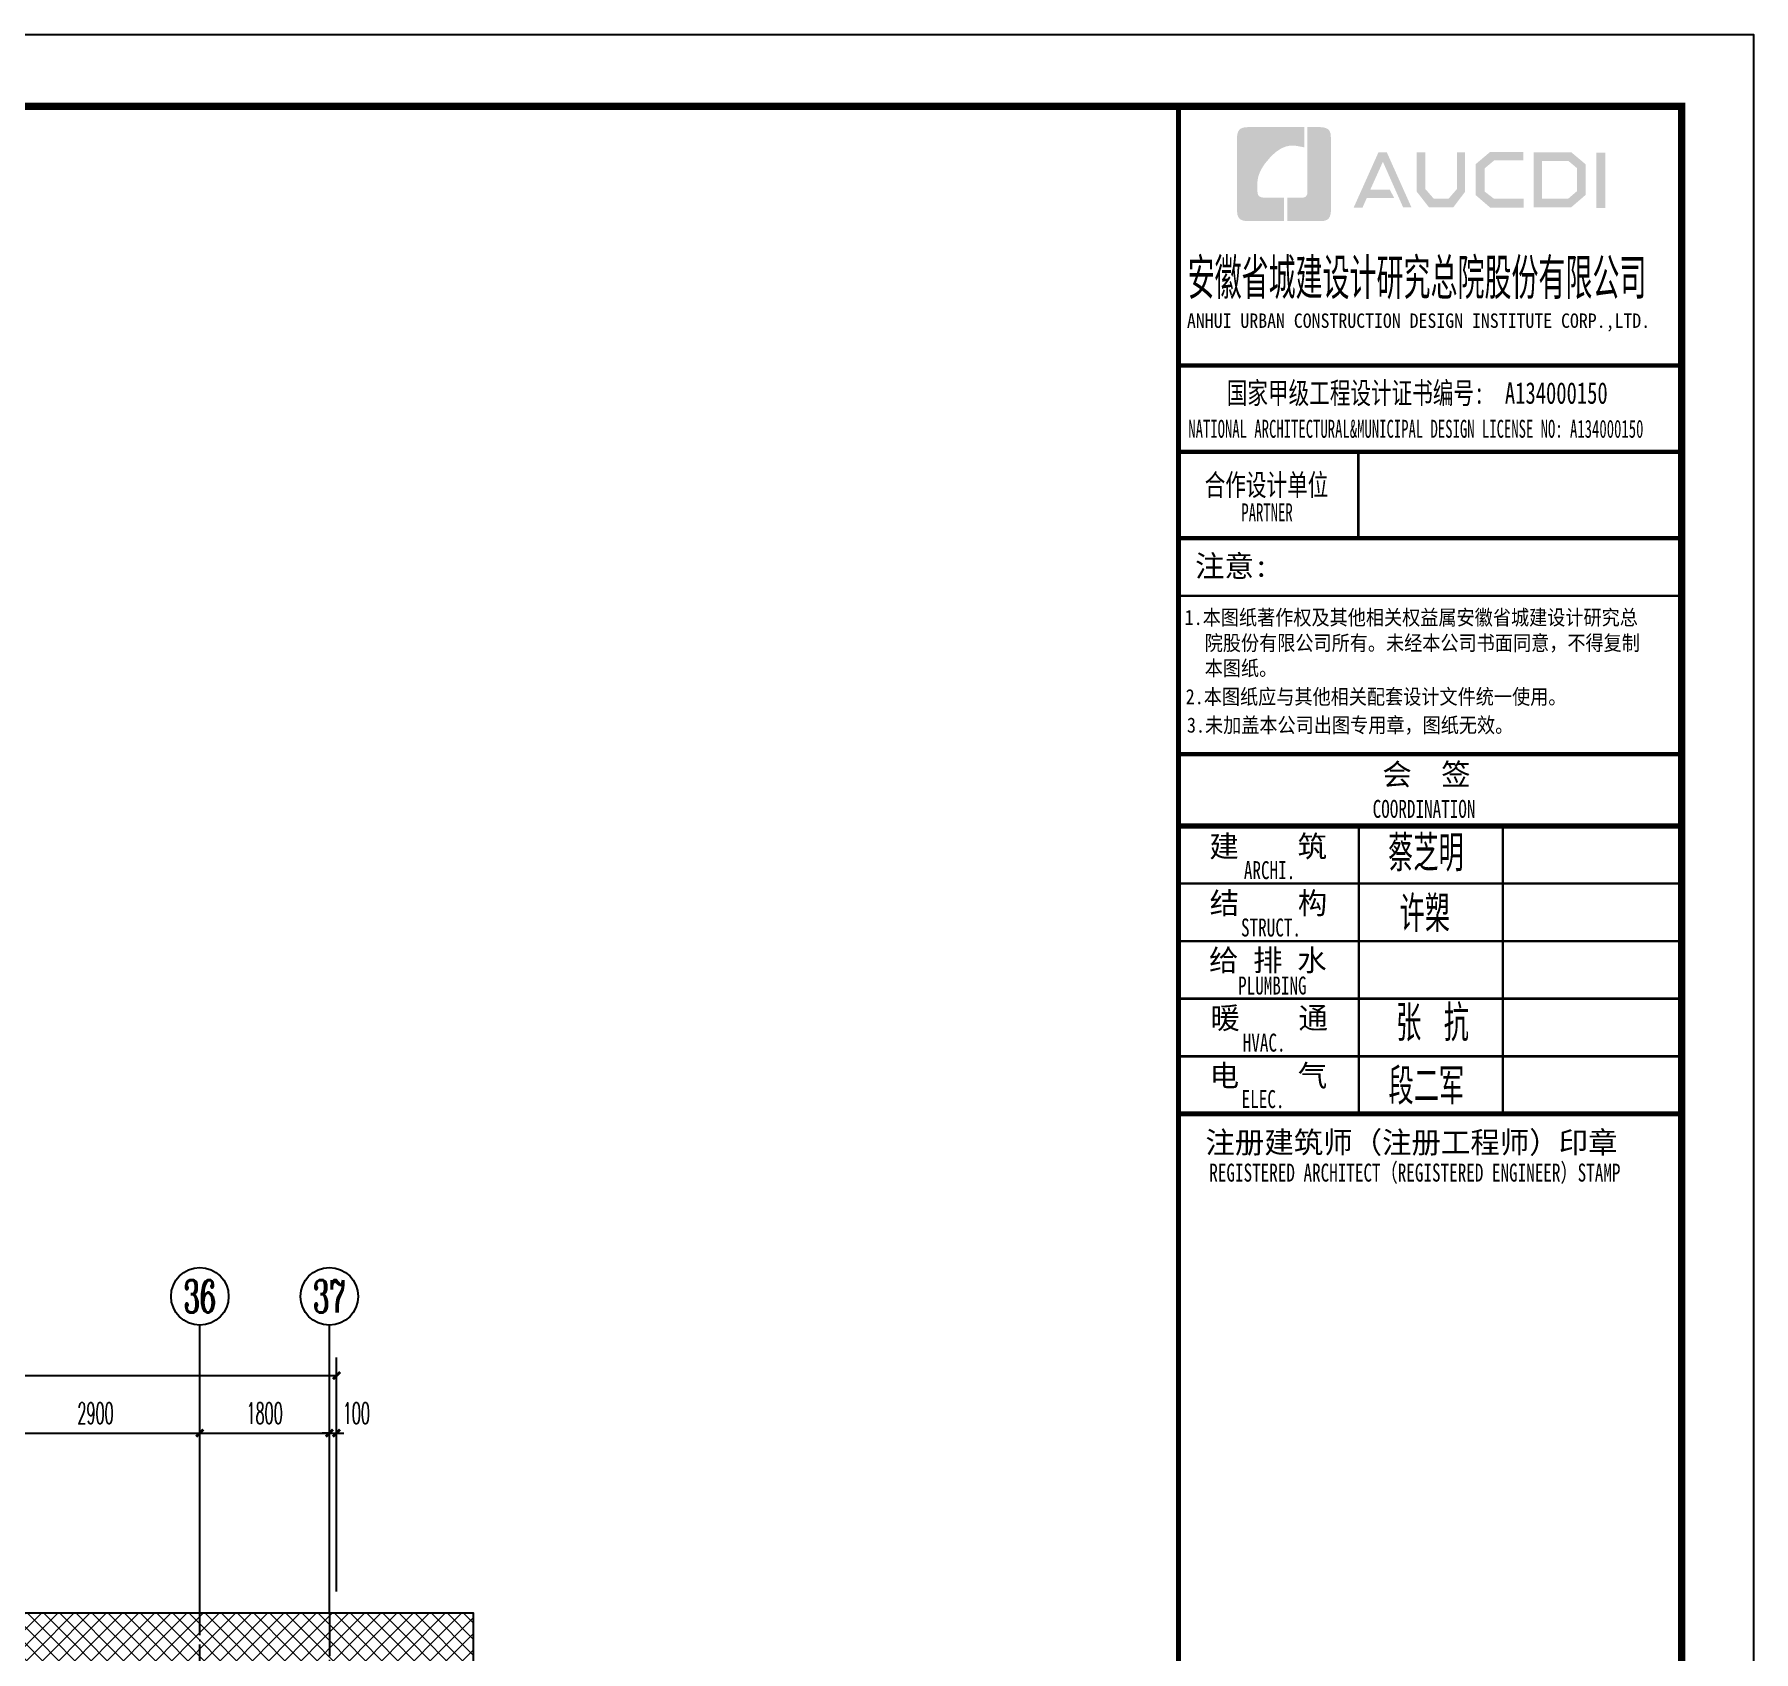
# Model space of a CAD drawing. Extents: x 27938 to 1507990, y 110129 to 923079.
# Drawn here: x 648709 to 672607, y 603087 to 625559 of the extents above; entities that cross this region are included whole.
import ezdxf
from ezdxf.enums import TextEntityAlignment as Align
from ezdxf.xclip import XClip

# ---------------------------------------------------------------- set-up
doc = ezdxf.new("R2010")
doc.units = 0
doc.header["$LTSCALE"] = 1000
doc.header["$MEASUREMENT"] = 0
doc.header["$XCLIPFRAME"] = 0
doc.linetypes.add('DOTE', pattern=[2.4200000000000004, 2, -0.2, 0.02, -0.2])
for name, color, linetype in [('AXIS', 3, 'Continuous'), ('AXIS_TEXT', 7, 'Continuous'), ('DOTE', 1, 'Continuous'), ('图框', 140, 'Continuous'), ('图签文字', 147, 'Continuous')]:
    doc.layers.add(name, color=color, linetype=linetype)
doc.layers.add('yichutu', color=7, linetype='Continuous', true_color=0xffffff, plot=False)
doc.layers.add('填充', color=251, linetype='Continuous', lineweight=5)
doc.styles.add('_TCH_AXIS', font='COMPLEX', dxfattribs={"bigfont": 'GBCBIG'})
doc.styles.add('_TCH_DIM_T3', font='SIMPLEX.shx', dxfattribs={"width": 0.4941176470588236, "bigfont": 'GBCBIG.shx'})
doc.styles.add('COMPLEX', font='COMPLEX')
doc.styles.add('HT', font='simhei.ttf')
doc.styles.add('建筑图签-1', font='simhei.ttf', dxfattribs={"width": 0.7})
doc.styles.add('建筑图签-2', font='TXT.shx', dxfattribs={"width": 0.5, "bigfont": 'HZTXT.shx'})
doc.dimstyles.new('_TCH_ARCH&&100', dxfattribs={"dimtxt": 297.5, "dimasz": 100, "dimexe": 250, "dimexo": 300, "dimgap": 126.25, "dimtad": 1, "dimdec": 0, "dimzin": 0, "dimdsep": 46, "dimtxsty": '_TCH_DIM_T3', "dimblk": 'ARCHTICK', "dimcen": 0.09, "dimclrt": 4, "dimazin": 2, "dimtfac": 1, "dimtdec": 0, "dimtix": 1, "dimtmove": 2, "dimatfit": 3, "dimfxl": 100, "dimtolj": 1, "dimtzin": 0, "dimarcsym": 0})

# ---------------------------------------------------------------- blocks, each defined once
blk = doc.blocks.new('A$C74D73064')
at = {"layer": '填充'}
h = blk.add_hatch(dxfattribs=at)
h.set_pattern_fill('ANSI37', color=196, scale=100, style=0)
h.set_pattern_definition([(45, (-58932.59737397294, 57522.26104246161), (-112.2532015133644, 112.2532015133644), []), (135, (-58932.59737397294, 57522.26104246161), (-112.2532015133644, -112.2532015133644), [])])
h.paths.add_polyline_path([(117713.0347873358, 26673.58880965563), (117713.027807497, 25173.58439648885), (115163.0342666196, 25173.58439648873), (115163.0342666114, 23323.58563984511), (112162.9444614897, 23323.58563984593), (112162.944461487, 21073.60118549096), (113013.0466832343, 21073.56693949201), (113012.9889810322, 17373.59050885006), (117763.0345603736, 17373.52868499467), (117763.0308565806, 16673.58704488305), (120663.0330159289, 16673.58575970726), (120663.0353051919, 18773.65327837307), (120813.0364809121, 18773.51778691052), (120813.0341917342, 20673.72125824005), (120813.0312230967, 20673.83559061296), (120813.0381693014, 26673.58549266867)], flags=16)
h.paths.add_polyline_path([(122063.1425731329, 24973.82839983073), (120813.0362014109, 24973.82984714018), (120813.0391393763, 26673.82799488824), (122063.133088876, 26673.82048592455)])
h.paths.add_polyline_path([(104713.0339338902, 29573.58962593274), (158713.0208014316, 29573.58962593274), (158713.0208014316, 10073.58962710958), (104713.0339338902, 10073.58962710958)])
at = {"color": 3}
blk.add_lwpolyline([(104713.0339338902, 29573.58962593274), (158713.0208014316, 29573.58962593274), (158713.0208014316, 10073.58962710958), (104713.0339338902, 10073.58962710958)], close=True, dxfattribs=at)
blk = doc.blocks.new('HFHFTHFD')
at = {"layer": 'DOTE', "color": 0, "linetype": 'DOTE', "ltscale": 0.3}
for p, q in [((468816.5787029798, 601748.8100391305), (468816.5787029798, 612948.8100463543)), ((470616.5787020952, 612948.8100463543), (470616.5787020951, 593448.8100475312))]:
    blk.add_line(p, q, dxfattribs=at)
blk = doc.blocks.new('院标1')
h = blk.add_hatch(color=150)
h.dxf.hatch_style = 1
h.set_gradient(color1=(33, 113, 253), color2=(33, 113, 253), tint=1, name='INVCURVED')
edge = h.paths.add_edge_path()
edge.add_spline(control_points=[(116372.9006213126, 648379.0025742948), (116378.7378886427, 648379.2628153446), (116381.5158105757, 648378.8361410631), (116390.5818825899, 648378.8361410631), (116390.5818825899, 648378.8361410631), (116390.5818825899, 648378.8361410631), (116616.0293115861, 648378.8361410631), (116616.0293115861, 648378.8361410631), (116616.0293115861, 648378.8361410631), (116616.0293115861, 648378.8361410631), (116616.0293115861, 648053.8555876653), (116616.0293115861, 648053.8555876653), (116616.0293115861, 648053.8555876653), (116616.0293115861, 648053.8555876653), (116108.105350393, 648053.8555876653), (116108.105350393, 648053.8555876653), (116108.105350393, 648053.8555876653), (116027.8361159938, 648053.8555876653), (115962.7123056344, 648111.1721664476), (115962.7123056344, 648199.2728408957), (115962.7123056344, 648199.2728408957), (115962.7123056344, 648199.2728408957), (115962.7123056344, 649214.6850108118), (115962.7123056344, 649214.6850108118), (115962.7123056344, 649214.6850108118), (115962.7123056344, 649295.0722615034), (116018.370604223, 649360.1052900997), (116108.105350393, 649360.1052900997), (116108.105350393, 649360.1052900997), (116108.105350393, 649360.1052900997), (116896.6871824661, 649360.1052900997), (116896.6871824661, 649360.1052900997), (116896.6871824661, 649360.1052900997), (116896.6871824661, 649360.1052900997), (116896.6871824661, 649080.1797254328), (116896.6871824661, 649080.1797254328), (116896.6871824661, 649080.1797254328), (116896.6871824661, 649080.1797254328), (116566.2234106177, 649140.4588157317), (116356.0121874289, 648859.1079773916), (116356.0121874289, 648859.1079773916), (116245.1373948324, 648719.2435419696), (116240.2896487121, 648545.3026589571), (116247.2284014249, 648465.708235659), (116247.2284014249, 648465.708235659), (116254.1792583724, 648386.1017081195), (116247.2284014249, 648465.708235659), (116247.2284014249, 648465.708235659), (116247.2284014249, 648465.708235659), (116247.2284014249, 648465.708235659), (116257.8347373425, 648373.9036652995), (116372.9006213126, 648379.0025742948)], knot_values=[0, 0, 0, 0, 0.07142857142857142, 0.07142857142857142, 0.07142857142857142, 0.1071428571428571, 0.1428571428571428, 0.1428571428571428, 0.1428571428571428, 0.1785714285714285, 0.2142857142857143, 0.2142857142857143, 0.2142857142857143, 0.25, 0.2857142857142857, 0.2857142857142857, 0.2857142857142857, 0.3214285714285714, 0.3571428571428572, 0.3571428571428572, 0.3571428571428572, 0.3928571428571428, 0.4285714285714285, 0.4285714285714285, 0.4285714285714285, 0.4642857142857143, 0.5, 0.5, 0.5, 0.5357142857142857, 0.5714285714285714, 0.5714285714285714, 0.5714285714285714, 0.6071428571428572, 0.6428571428571429, 0.6428571428571429, 0.6428571428571429, 0.6785714285714286, 0.7142857142857143, 0.7142857142857143, 0.7142857142857143, 0.75, 0.7857142857142857, 0.7857142857142857, 0.7857142857142857, 0.8214285714285714, 0.8571428571428571, 0.8571428571428571, 0.8571428571428571, 0.9285714285714286, 1, 1, 1, 1], degree=3, periodic=0)
h = blk.add_hatch(color=150)
h.dxf.hatch_style = 1
h.set_gradient(color1=(33, 113, 253), color2=(33, 113, 253), tint=1, name='INVCURVED')
edge = h.paths.add_edge_path()
edge.add_spline(control_points=[(117268.1328679732, 649214.6850108118), (117268.1328679732, 649214.6850108118), (117268.1328679732, 648199.2728408957), (117268.1328679732, 648199.2728408957), (117268.1328679732, 648199.2728408957), (117268.1328679732, 648114.1649385535), (117212.4715433248, 648053.8555876653), (117122.7277189753, 648053.8555876653), (117122.7277189753, 648053.8555876653), (117122.7277189753, 648053.8555876653), (116662.9574306789, 648053.8555876653), (116662.9574306789, 648053.8555876653), (116662.9574306789, 648053.8555876653), (116662.9574306789, 648053.8555876653), (116662.9574306789, 648378.8361410631), (116662.9574306789, 648378.8361410631), (116662.9574306789, 648378.8361410631), (116662.9574306789, 648378.8361410631), (116865.3281356438, 648378.8361410631), (116865.3281356438, 648378.8361410631), (116865.3281356438, 648378.8361410631), (116907.1906323904, 648378.8361410631), (116941.0734122108, 648412.809702649), (116941.0734122108, 648454.5723394576), (116941.0734122108, 648454.5723394576), (116941.0734122108, 648454.5723394576), (116941.0734122108, 649360.1052900997), (116941.0734122108, 649360.1052900997), (116941.0734122108, 649360.1052900997), (116941.0734122108, 649360.1052900997), (117122.7277189753, 649360.1052900997), (117122.7277189753, 649360.1052900997), (117122.7277189753, 649360.1052900997), (117204.4313052248, 649360.1052900997), (117268.1328679732, 649306.2474964692), (117268.1328679732, 649214.6850108118)], knot_values=[0, 0, 0, 0, 0.1, 0.1, 0.1, 0.15, 0.2, 0.2, 0.2, 0.25, 0.3, 0.3, 0.3, 0.35, 0.4, 0.4, 0.4, 0.45, 0.5, 0.5, 0.5, 0.55, 0.6, 0.6, 0.6, 0.6499999999999999, 0.7, 0.7, 0.7, 0.75, 0.8, 0.8, 0.8, 0.9, 1, 1, 1, 1], degree=3, periodic=0)
blk = doc.blocks.new('TK')
at = {"layer": '图框'}
h = blk.add_hatch(color=256, dxfattribs=at)
h.paths.add_polyline_path([(547288.359084097, 547072.1487010766), (547413.9883711648, 547072.1487010766), (547413.9883711648, 546301.8855146535), (547288.359084097, 546301.8855146535)])
h.paths.add_polyline_path([(546535.6540933487, 546955.5089447119), (546535.6540933487, 546429.5326826565), (546896.211125836, 546429.5326826565), (547020.3963836955, 546536.20795579), (547020.3963836955, 546854.8304248538), (546899.9602259493, 546955.5089444325)], flags=16)
h.paths.add_polyline_path([(546417.5763433345, 547073.5866946571), (546417.5763433345, 546311.4549327113), (546939.9627749466, 546311.4549327113), (547138.4741337106, 546481.976408412), (547138.4741337106, 546910.0241254021), (546942.8132579962, 547073.5866946571)])
h.paths.add_polyline_path([(546274.7069452258, 547077.2615675286), (546274.7069452258, 546961.9590513345), (545867.5924553659, 546961.9590513345), (545734.7882722572, 546851.0098460533), (545734.7882722572, 546531.212330417), (545867.5924553659, 546428.964830789), (546276.8846434376, 546428.964830789), (546276.8846434376, 546307.1384933714), (545813.1632779327, 546307.1384933714), (545610.6948821351, 546481.1775228411), (545610.6948821351, 546909.7488174618), (545808.812307683, 547077.2615675286)])
h.paths.add_polyline_path([(544791.7519824936, 547075.47206431), (544912.3796455509, 547075.47206431), (544912.3796455509, 546564.8220541358), (545026.4299517043, 546433.3255160071), (545236.9761915647, 546433.3255160071), (545351.026497747, 546564.8220541358), (545351.026497747, 547075.47206431), (545465.0723776903, 547075.47206431), (545465.0723776903, 546527.5644967735), (545300.580914668, 546310.5945944723), (544962.8252285945, 546310.5945944723), (544791.7519824936, 546529.75713)])
h.paths.add_polyline_path([(544259.937710956, 547074.1102718685), (544376.9270244755, 547074.1102718685), (544718.8743370355, 546309.8055417121), (544603.2128882662, 546309.8055417121), (544321.7586690106, 546943.9386547015), (544146.6398615104, 546555.6754307293), (544418.2147667867, 546555.6754307293), (544478.7831057163, 546440.48598748), (544097.7921423803, 546440.48598748), (544039.180190868, 546307.7259814304), (543916.0915517726, 546307.7259814304)])
for p, q in [((541479.9502790926, 544113.9865520254), (548479.9502790926, 544113.9865520254)), ((541479.9502790926, 544113.9865520254), (548479.9502790926, 544113.9865520254)), ((541479.9502790926, 542913.9865520254), (548479.9502790926, 542913.9865520254))]:
    blk.add_line(p, q, dxfattribs=at)
blk.add_lwpolyline([(465375.0184975343, 548713.6539831527), (549475.0184975343, 548713.6539831527), (549475.0184975343, 489313.6539831528), (465375.0184975343, 489313.6539831528)], close=True, dxfattribs=at)
blk.add_lwpolyline([(465375.0184975343, 548713.6539831527), (549475.0184975343, 548713.6539831527), (549475.0184975343, 489313.6539831528), (465375.0184975343, 489313.6539831528)], close=True, dxfattribs=at)
at = {"layer": '图框', "const_width": 100}
blk.add_lwpolyline([(548475.0184975343, 490313.6539831528), (548475.0184975343, 547713.6539831527), (467875.0184975343, 547713.6539831527), (467875.0184975343, 490313.6539831528)], close=True, dxfattribs=at)
at = {"layer": '图框'}
for points, const_width in [([(541479.9502790922, 490313.6539831528), (541479.9502790926, 547713.6539831536)], 70), ([(541479.9502790926, 544113.9865520254), (548479.9502790926, 544113.9865520254)], 60), ([(541479.9502790926, 542913.9865520254), (548479.9502790926, 542913.9865520254)], 60), ([(541479.9502790926, 542913.9865520254), (548479.9502790926, 542913.9865520254)], 60), ([(543979.9502790926, 542913.9865520254), (543979.9502790926, 541713.9865520254)], 35), ([(541479.9502790926, 541713.9865520254), (548479.9502790926, 541713.9865520254)], 60), ([(541479.9502790926, 541713.9865520254), (548479.9502790926, 541713.9865520254)], 60), ([(541479.9502790926, 540913.1044032092), (548479.9502790926, 540913.1044032092)], 35), ([(541488.4287629968, 538713.9865520254), (548488.4287629968, 538713.9865520254)], 60), ([(541488.4287629968, 537713.9865520254), (548488.4287629968, 537713.9865520254)], 70), ([(541488.4287629968, 537713.9865520254), (548488.4287629968, 537713.9865520254)], 70), ([(543988.4287629968, 537713.9865520254), (543988.4287629968, 533713.9865520254)], 35), ([(545988.4287629968, 537713.9865520254), (545988.4287629968, 533713.9865520254)], 35), ([(541488.4287629968, 536913.9865520254), (548488.4287629968, 536913.9865520254)], 35), ([(541488.4287629968, 536113.9865520254), (548488.4287629968, 536113.9865520254)], 35), ([(541488.4287629968, 535313.9865520254), (548488.4287629968, 535313.9865520254)], 35), ([(541488.4287629968, 534513.9865520254), (548488.4287629968, 534513.9865520254)], 35), ([(541488.4287629968, 533713.9865520254), (548488.4287629968, 533713.9865520254)], 70)]:
    blk.add_lwpolyline(points, dxfattribs=dict(at, const_width=const_width))
blk.add_blockref('院标1', (426331.1272730317, -101935.4441218718))
for s, height, style, width, p in [('ANHUI URBAN CONSTRUCTION DESIGN INSTITUTE CORP.,LTD.', 200, '建筑图签-1', 0.91, (541598.4139473673, 544635.8509084575)), ('NATIONAL ARCHITECTURAL&MUNICIPAL DESIGN LICENSE NO: A134000150', 250, '建筑图签-1', 0.6, (541616.738674802, 543108.285237943)), ('PARTNER', 250, '建筑图签-1', 0.6, (542354.7297872857, 541947.2861319876)), ('1.本图纸著作权及其他相关权益属安徽省城建设计研究总', 210, 'HT', 0.88, (541565.6434472802, 540507.0460867223)), ('院股份有限公司所有。未经本公司书面同意，不得复制', 210, 'HT', 0.88, (541845.0498632893, 540152.6760358757)), ('本图纸。', 210, 'HT', 0.88, (541845.0498632893, 539802.5922494067)), (' 2.本图纸应与其他相关配套设计文件统一使用。 ', 210, 'HT', 0.88, (541454.8060902741, 539405.9069858764)), ('3.未加盖本公司出图专用章，图纸无效。', 210, 'HT', 0.88, (541597.8770084402, 539011.2510342665)), ('COORDINATION', 250, '建筑图签-1', 0.7, (544179.6176220581, 537826.8240181853)), ('ARCHI.', 250, '建筑图签-1', 0.7, (542389.4076216009, 536975.451788937)), ('STRUCT.', 250, '建筑图签-1', 0.7, (542349.7667750933, 536178.5400417626)), ('PLUMBING', 250, '建筑图签-1', 0.7, (542309.1243776272, 535372.1311703383)), ('HVAC.', 250, '建筑图签-1', 0.7, (542373.7729965087, 534578.9390812519)), ('ELEC.', 250, '建筑图签-1', 0.7, (542358.390028991, 533794.1006745596)), ('REGISTERED ARCHITECT（REGISTERED ENGINEER）STAMP', 250, '建筑图签-1', 0.7, (541908.7830637016, 532772.3567480242))]:
    blk.add_text(s, height=height, dxfattribs=dict(at, style=style, width=width)).set_placement(p)
at = {"layer": '图签文字', "color": 7, "style": '建筑图签-1'}
for s, height, width, p in [('安徽省城建设计研究总院股份有限公司', 500, 0.55, (541608.006791957, 545090.7603786227)), ('国家甲级工程设计证书编号:  A134000150', 300, 0.7, (542152.1040869534, 543581.0256809008)), ('合作设计单位', 300, 0.7, (541844.8770415497, 542303.8962610189))]:
    blk.add_text(s, height=height, dxfattribs=dict(at, width=width)).set_placement(p)
for s, p in [('注意:', (541711.364944258, 541176.8960093346)), ('会  签', (544314.5449581698, 538281.2107697253)), ('建    筑', (541909.6094295217, 537280.4581958691)), ('结    构', (541914.2446829241, 536492.9254558182)), ('给 排 水', (541905.0069083304, 535699.0480804138)), ('暖    通', (541923.2353296459, 534895.9477018456)), ('电    气', (541913.430269507, 534095.7771279824)), ('注册建筑师（注册工程师）印章', (541855.4420959365, 533167.4001413512))]:
    blk.add_text(s, height=300, dxfattribs=at).set_placement(p)
at = {"layer": '图签文字', "color": 1, "style": '建筑图签-2', "width": 0.7}
for s, p in [('蔡芝明', (544394.9265952541, 537084.5825574279)), ('许槊', (544554.5123134314, 536241.756082424)), ('张 抗', (544505.2985327544, 534723.8075378626)), ('段二军', (544400.6628732218, 533845.2764061866))]:
    blk.add_text(s, height=500, dxfattribs=at).set_placement(p)
blk = doc.blocks.new('yct-841-594-84100-59399.9999999999-100-1000.0')
at = {"layer": 'yichutu', "color": 7, "true_color": 0xffffff}
blk.add_lwpolyline([(0, 0), (0, 59399.99999999994), (84100, 59399.99999999994), (84100, 0)], close=True, dxfattribs=at)
blk = doc.blocks.new('_ArchTick')
at = {"color": 0, "linetype": 'ByBlock', "const_width": 0.4}
blk.add_lwpolyline([(-0.5, -0.5), (0.5, 0.5)], dxfattribs=at)
blk = doc.blocks.new('*D349')
at = {"layer": 'AXIS', "color": 0, "lineweight": -2}
for p, q in [((652809.3968904539, 603923.7467489359), (652809.3968904539, 606373.7467489333)), ((652909.3968904569, 603923.7467489309), (652909.3968904569, 606373.7467489333)), ((652809.3968904539, 606123.7467489333), (652709.3968904539, 606123.7467489333)), ((652809.3968904539, 606123.7467489333), (652909.3968904569, 606123.7467489333)), ((652909.3968904569, 606123.7467489333), (653009.3968904569, 606123.7467489333))]:
    blk.add_line(p, q, dxfattribs=at)
at = {"layer": 'Defpoints', "color": 0}
for p in [(652909.3968904569, 606123.7467489333), (652809.3968904539, 603623.7467489359), (652909.3968904569, 603623.7467489309)]:
    blk.add_point(p, dxfattribs=at)
at = {"layer": 'AXIS', "color": 0, "lineweight": -2, "xscale": 100, "yscale": 100, "zscale": 100}
blk.add_blockref('_ArchTick', (652809.3968904539, 606123.7467489333), dxfattribs=at)
at = {"layer": 'AXIS', "color": 0, "lineweight": -2, "xscale": 100, "yscale": 100, "zscale": 100, "rotation": 180}
blk.add_blockref('_ArchTick', (652909.3968904569, 606123.7467489333), dxfattribs=at)
at = {"layer": 'AXIS', "color": 4, "insert": (653184.3968905957, 606398.7467489174), "char_height": 297.5, "attachment_point": 5, "style": '_TCH_DIM_T3'}
blk.add_mtext('\\A1;100', dxfattribs=at)
blk = doc.blocks.new('*D350')
at = {"layer": 'AXIS', "color": 0, "lineweight": -2}
for p, q in [((651009.3968904538, 603923.7467490259), (651009.3968904538, 606373.7467489808)), ((652809.396890454, 603923.7467489359), (652809.396890454, 606373.7467489808)), ((651009.3968904538, 606123.7467489808), (652809.396890454, 606123.7467489808))]:
    blk.add_line(p, q, dxfattribs=at)
at = {"layer": 'Defpoints', "color": 0}
for p in [(652809.396890454, 606123.7467489808), (651009.3968904538, 603623.7467490259), (652809.396890454, 603623.7467489359)]:
    blk.add_point(p, dxfattribs=at)
at = {"layer": 'AXIS', "color": 0, "lineweight": -2, "xscale": 100, "yscale": 100, "zscale": 100, "rotation": 180}
blk.add_blockref('_ArchTick', (651009.3968904538, 606123.7467489808), dxfattribs=at)
at = {"layer": 'AXIS', "color": 0, "lineweight": -2, "xscale": 100, "yscale": 100, "zscale": 100}
blk.add_blockref('_ArchTick', (652809.396890454, 606123.7467489808), dxfattribs=at)
at = {"layer": 'AXIS', "color": 4, "insert": (651909.3968904539, 606398.7467489808), "char_height": 297.5, "attachment_point": 5, "style": '_TCH_DIM_T3'}
blk.add_mtext('\\A1;1800', dxfattribs=at)
blk = doc.blocks.new('*D351')
at = {"layer": 'AXIS', "color": 0, "lineweight": -2}
for p, q in [((648109.3968912293, 603923.7467491709), (648109.3968912293, 606373.7467490984)), ((651009.3968904538, 603923.7467490259), (651009.3968904538, 606373.7467490984)), ((648109.3968912293, 606123.7467490984), (651009.3968904538, 606123.7467490984))]:
    blk.add_line(p, q, dxfattribs=at)
at = {"layer": 'Defpoints', "color": 0}
for p in [(651009.3968904538, 606123.7467490984), (648109.3968912293, 603623.7467491709), (651009.3968904538, 603623.7467490259)]:
    blk.add_point(p, dxfattribs=at)
at = {"layer": 'AXIS', "color": 0, "lineweight": -2, "xscale": 100, "yscale": 100, "zscale": 100, "rotation": 180}
blk.add_blockref('_ArchTick', (648109.3968912293, 606123.7467490984), dxfattribs=at)
at = {"layer": 'AXIS', "color": 0, "lineweight": -2, "xscale": 100, "yscale": 100, "zscale": 100}
blk.add_blockref('_ArchTick', (651009.3968904538, 606123.7467490984), dxfattribs=at)
at = {"layer": 'AXIS', "color": 4, "insert": (649559.3968908415, 606398.7467490984), "char_height": 297.5, "attachment_point": 5, "style": '_TCH_DIM_T3'}
blk.add_mtext('\\A1;2900', dxfattribs=at)
blk = doc.blocks.new('*D373')
at = {"layer": 'AXIS', "color": 0, "lineweight": -2}
for p, q in [((602709.3968911532, 603923.7467489267), (602709.3968911532, 607173.7467501863)), ((652909.3968904568, 603923.7467489267), (652909.3968904568, 607173.7467501863)), ((602709.3968911532, 606923.7467501863), (652909.3968904568, 606923.7467501863))]:
    blk.add_line(p, q, dxfattribs=at)
at = {"layer": 'Defpoints', "color": 0}
for p in [(652909.3968904568, 606923.7467501863), (602709.3968911532, 603623.7467489267), (652909.3968904568, 603623.7467489267)]:
    blk.add_point(p, dxfattribs=at)
at = {"layer": 'AXIS', "color": 0, "lineweight": -2, "xscale": 100, "yscale": 100, "zscale": 100, "rotation": 180}
blk.add_blockref('_ArchTick', (602709.3968911532, 606923.7467501863), dxfattribs=at)
at = {"layer": 'AXIS', "color": 0, "lineweight": -2, "xscale": 100, "yscale": 100, "zscale": 100}
blk.add_blockref('_ArchTick', (652909.3968904568, 606923.7467501863), dxfattribs=at)
at = {"layer": 'AXIS', "color": 4, "insert": (627809.396890805, 607198.7467501863), "char_height": 297.5, "attachment_point": 5, "style": '_TCH_DIM_T3'}
blk.add_mtext('\\A1;50200', dxfattribs=at)
blk = doc.blocks.new('_AXISO')
blk.add_circle((0, 0), 0.5)
at = {"layer": 'AXIS_TEXT', "style": 'COMPLEX', "width": 1.041666666666667}
blk.add_attdef('A', text='', height=0.56, dxfattribs=at).set_placement((-0.25, -0.28), (0.25, -0.28), align=Align.FIT)

msp = doc.modelspace()

# ---------------------------------------------------------------- linework, layer by layer
at = {"layer": 'AXIS', "color": 8}
for p, q in [((651009.3968904538, 603623.7467490259), (651009.3968906539, 607623.7467490259)), ((652809.396890454, 603623.746748936), (652809.3968906541, 607623.746748936))]:
    msp.add_line(p, q, dxfattribs=at)

# ---------------------------------------------------------------- block references
msp.add_blockref('TK', (123131.9125024657, 76845.52627857367))
at = {"color": 8}
ref = msp.add_blockref('A$C74D73064', (496096.3629572885, 574050.1571242533), dxfattribs=at)
XClip(ref).set_block_clipping_path([(104713.0339338902, 10073.589627109584), (158713.0208014316, 29573.5896259328)])
at = {"color": 169}
msp.add_blockref('HFHFTHFD', (182192.8181883293, -9325.063296168228), dxfattribs=at)
at = {"layer": 'AXIS', "color": 8}
ref = msp.add_blockref('_AXISO', (651009.3968906739, 608023.7467490259), dxfattribs=dict(at, xscale=800, yscale=800, zscale=800))
ref.add_attrib('A', '36', dxfattribs={"layer": 'AXIS_TEXT', "color": 8, "ltscale": 0.5, "height": 452.5483399593904, "style": '_TCH_AXIS', "width": 0.6363636363637437}).set_placement((650783.1227206942, 607797.4725790462), (651235.6710606536, 607797.4725790462), align=Align.FIT)
ref = msp.add_blockref('_AXISO', (652809.3968906741, 608023.746748936), dxfattribs=dict(at, xscale=800, yscale=800, zscale=800))
ref.add_attrib('A', '37', dxfattribs={"layer": 'AXIS_TEXT', "color": 8, "ltscale": 0.5, "height": 452.5483399593904, "style": '_TCH_AXIS', "width": 0.6363636363637435}).set_placement((652583.1227206944, 607797.4725789563), (653035.6710606539, 607797.4725789563), align=Align.FIT)
at = {"layer": 'yichutu'}
msp.add_blockref('yct-841-594-84100-59399.9999999999-100-1000.0', (588506.931, 566159.1802617266), dxfattribs=at)

# ---------------------------------------------------------------- dimensions: what is measured, and where the dimension line sits
at = {"layer": 'AXIS', "color": 8}
for p1, p2, distance, picture, middle in [((602709.3968911532, 603623.7467489267), (652909.3968904568, 603623.7467489267), 3300.000001259614, '*D373', (627809.396890805, 607198.7467501863)), ((648109.3968912293, 603623.7467491709), (651009.3968904538, 603623.7467490259), 2500.0000000725267, '*D351', (649559.3968908415, 606398.7467490984)), ((651009.3968904538, 603623.7467490259), (652809.396890454, 603623.7467489359), 2500.0000000449363, '*D350', (651909.3968904539, 606398.7467489808))]:
    dim = msp.add_aligned_dim(p1=p1, p2=p2, distance=distance, dimstyle='_TCH_ARCH&&100', dxfattribs=at)
    dim.commit()
    dim.dimension.update_dxf_attribs({"geometry": picture, "text_midpoint": middle})
dim = msp.add_linear_dim(base=(652909.3968904569, 606123.7467489333), p1=(652809.3968904539, 603623.7467489359), p2=(652909.3968904569, 603623.7467489309), angle=359.99999999713185, dimstyle='_TCH_ARCH&&100', dxfattribs=at)
dim.commit()
dim.dimension.update_dxf_attribs({"geometry": '*D349', "text_midpoint": (653184.3968905957, 606398.7467489174), "dimtype": 129})

doc.saveas('drawing.dxf')
